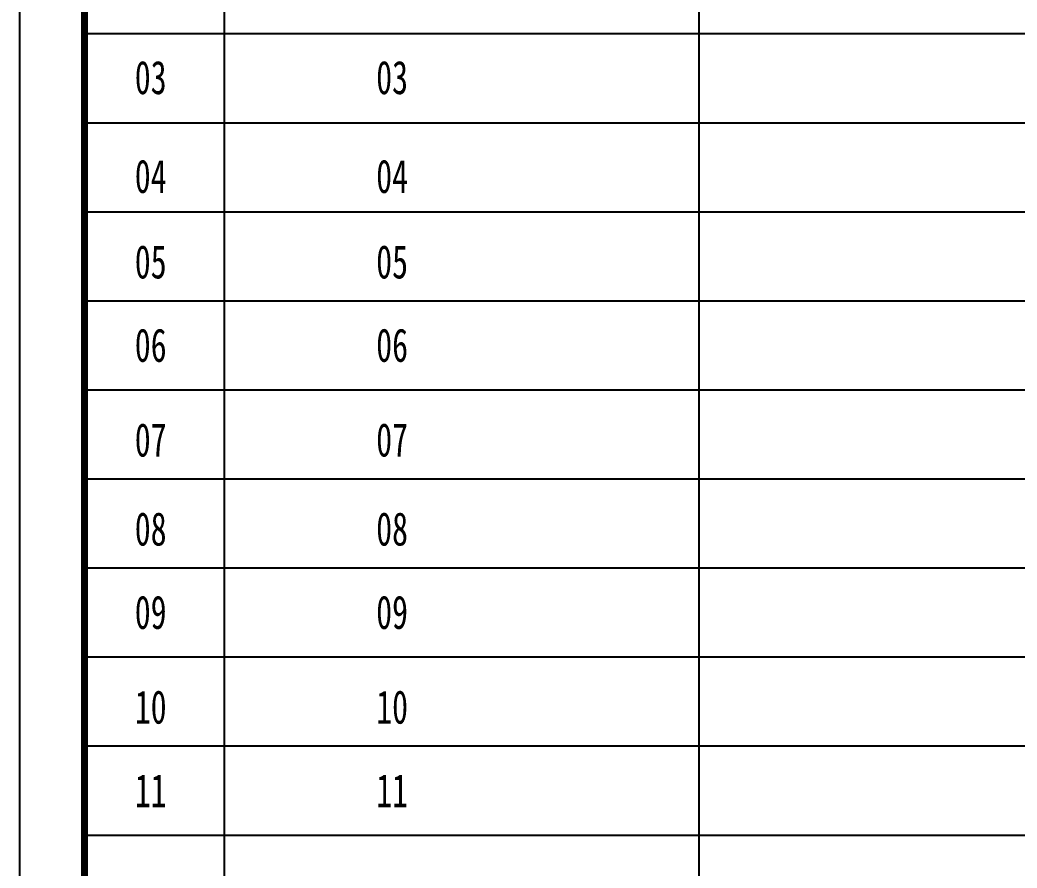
# Model space of a CAD drawing. Extents: x -695846 to 822170, y -413475 to 397179.
# Drawn here: x -535780 to -526824, y -256463 to -248842 of the extents above; entities that cross this region are included whole.
import ezdxf
from ezdxf.enums import TextEntityAlignment as Align

# ---------------------------------------------------------------- set-up
doc = ezdxf.new("R2010")
doc.units = 0
doc.header["$LTSCALE"] = 1000
doc.header["$MEASUREMENT"] = 0
doc.layers.add('图框', color=2, linetype='Continuous')
doc.styles.add('HZFS', font='', dxfattribs={"width": 0.72})
doc.styles.get('HZFS').set_extended_font_data('STFangsong')

msp = doc.modelspace()

# ---------------------------------------------------------------- linework, layer by layer
at = {"layer": '图框'}
for p, q in [((-529682.5, -242007.5, -5024), (-529682.5, -268965.6, -5024)), ((-533944.4, -245565.5, -5024), (-533944.4, -268965.6, -5024)), ((-535200.1, -248965.5, -5024), (-515282.5, -248965.5, -5024)), ((-535200.1, -249765.5, -5024), (-515282.5, -249765.5, -5024)), ((-535200.1, -250565.5, -5024), (-515282.5, -250565.5, -5024)), ((-535200.1, -251365.5, -5024), (-515282.5, -251365.5, -5024)), ((-535200.1, -252165.5, -5024), (-515282.5, -252165.5, -5024)), ((-535200.1, -252965.5, -5024), (-515282.5, -252965.5, -5024)), ((-535200.1, -253765.5, -5024), (-515282.5, -253765.5, -5024)), ((-535200.1, -254565.6, -5024), (-515282.5, -254565.6, -5024)), ((-535200.1, -255365.6, -5024), (-515282.5, -255365.6, -5024)), ((-535200.1, -255365.6, -5024), (-515282.5, -255365.6, -5024)), ((-535200.1, -255365.6, -5024), (-515282.5, -255365.6, -5024)), ((-535200.1, -256165.6, -5024), (-515282.5, -256165.6, -5024))]:
    msp.add_line(p, q, dxfattribs=at)
msp.add_lwpolyline([(-535779.7, -241444.5), (-514779.7, -241444.5), (-514779.7, -271144.7), (-535779.7, -271144.7)], close=True, dxfattribs=at)
at = {"layer": '图框', "const_width": 64.4, "elevation": -5024}
msp.add_lwpolyline([(-535200.1, -242007.5), (-535200.1, -270772.6)], dxfattribs=at)

# ---------------------------------------------------------------- texts
at = {"layer": '图框', "style": 'HZFS', "width": 0.7}
for s, p in [('03', (-534605.3, -249361.1, -5024)), ('03', (-532437, -249361.1, -5024)), ('04', (-534605.3, -250249, -5024)), ('04', (-532437, -250249, -5024)), ('05', (-534605.3, -251017.5, -5024)), ('05', (-532437, -251017.5, -5024)), ('06', (-534605.3, -251766.3, -5024)), ('06', (-532437, -251766.3, -5024)), ('07', (-534605.3, -252617.5, -5024)), ('07', (-532437, -252617.5, -5024)), ('08', (-534605.3, -253417.5, -5024)), ('08', (-532437, -253417.5, -5024)), ('09', (-534605.3, -254166.3, -5024)), ('09', (-532437, -254166.3, -5024)), ('10', (-534605.3, -255017.5, -5024)), ('10', (-532437, -255017.5, -5024)), ('11', (-534605.3, -255766.4, -5024)), ('11', (-532437, -255766.4, -5024))]:
    msp.add_text(s, height=300, dxfattribs=at).set_placement(p, align=Align.MIDDLE)

doc.saveas('drawing.dxf')
